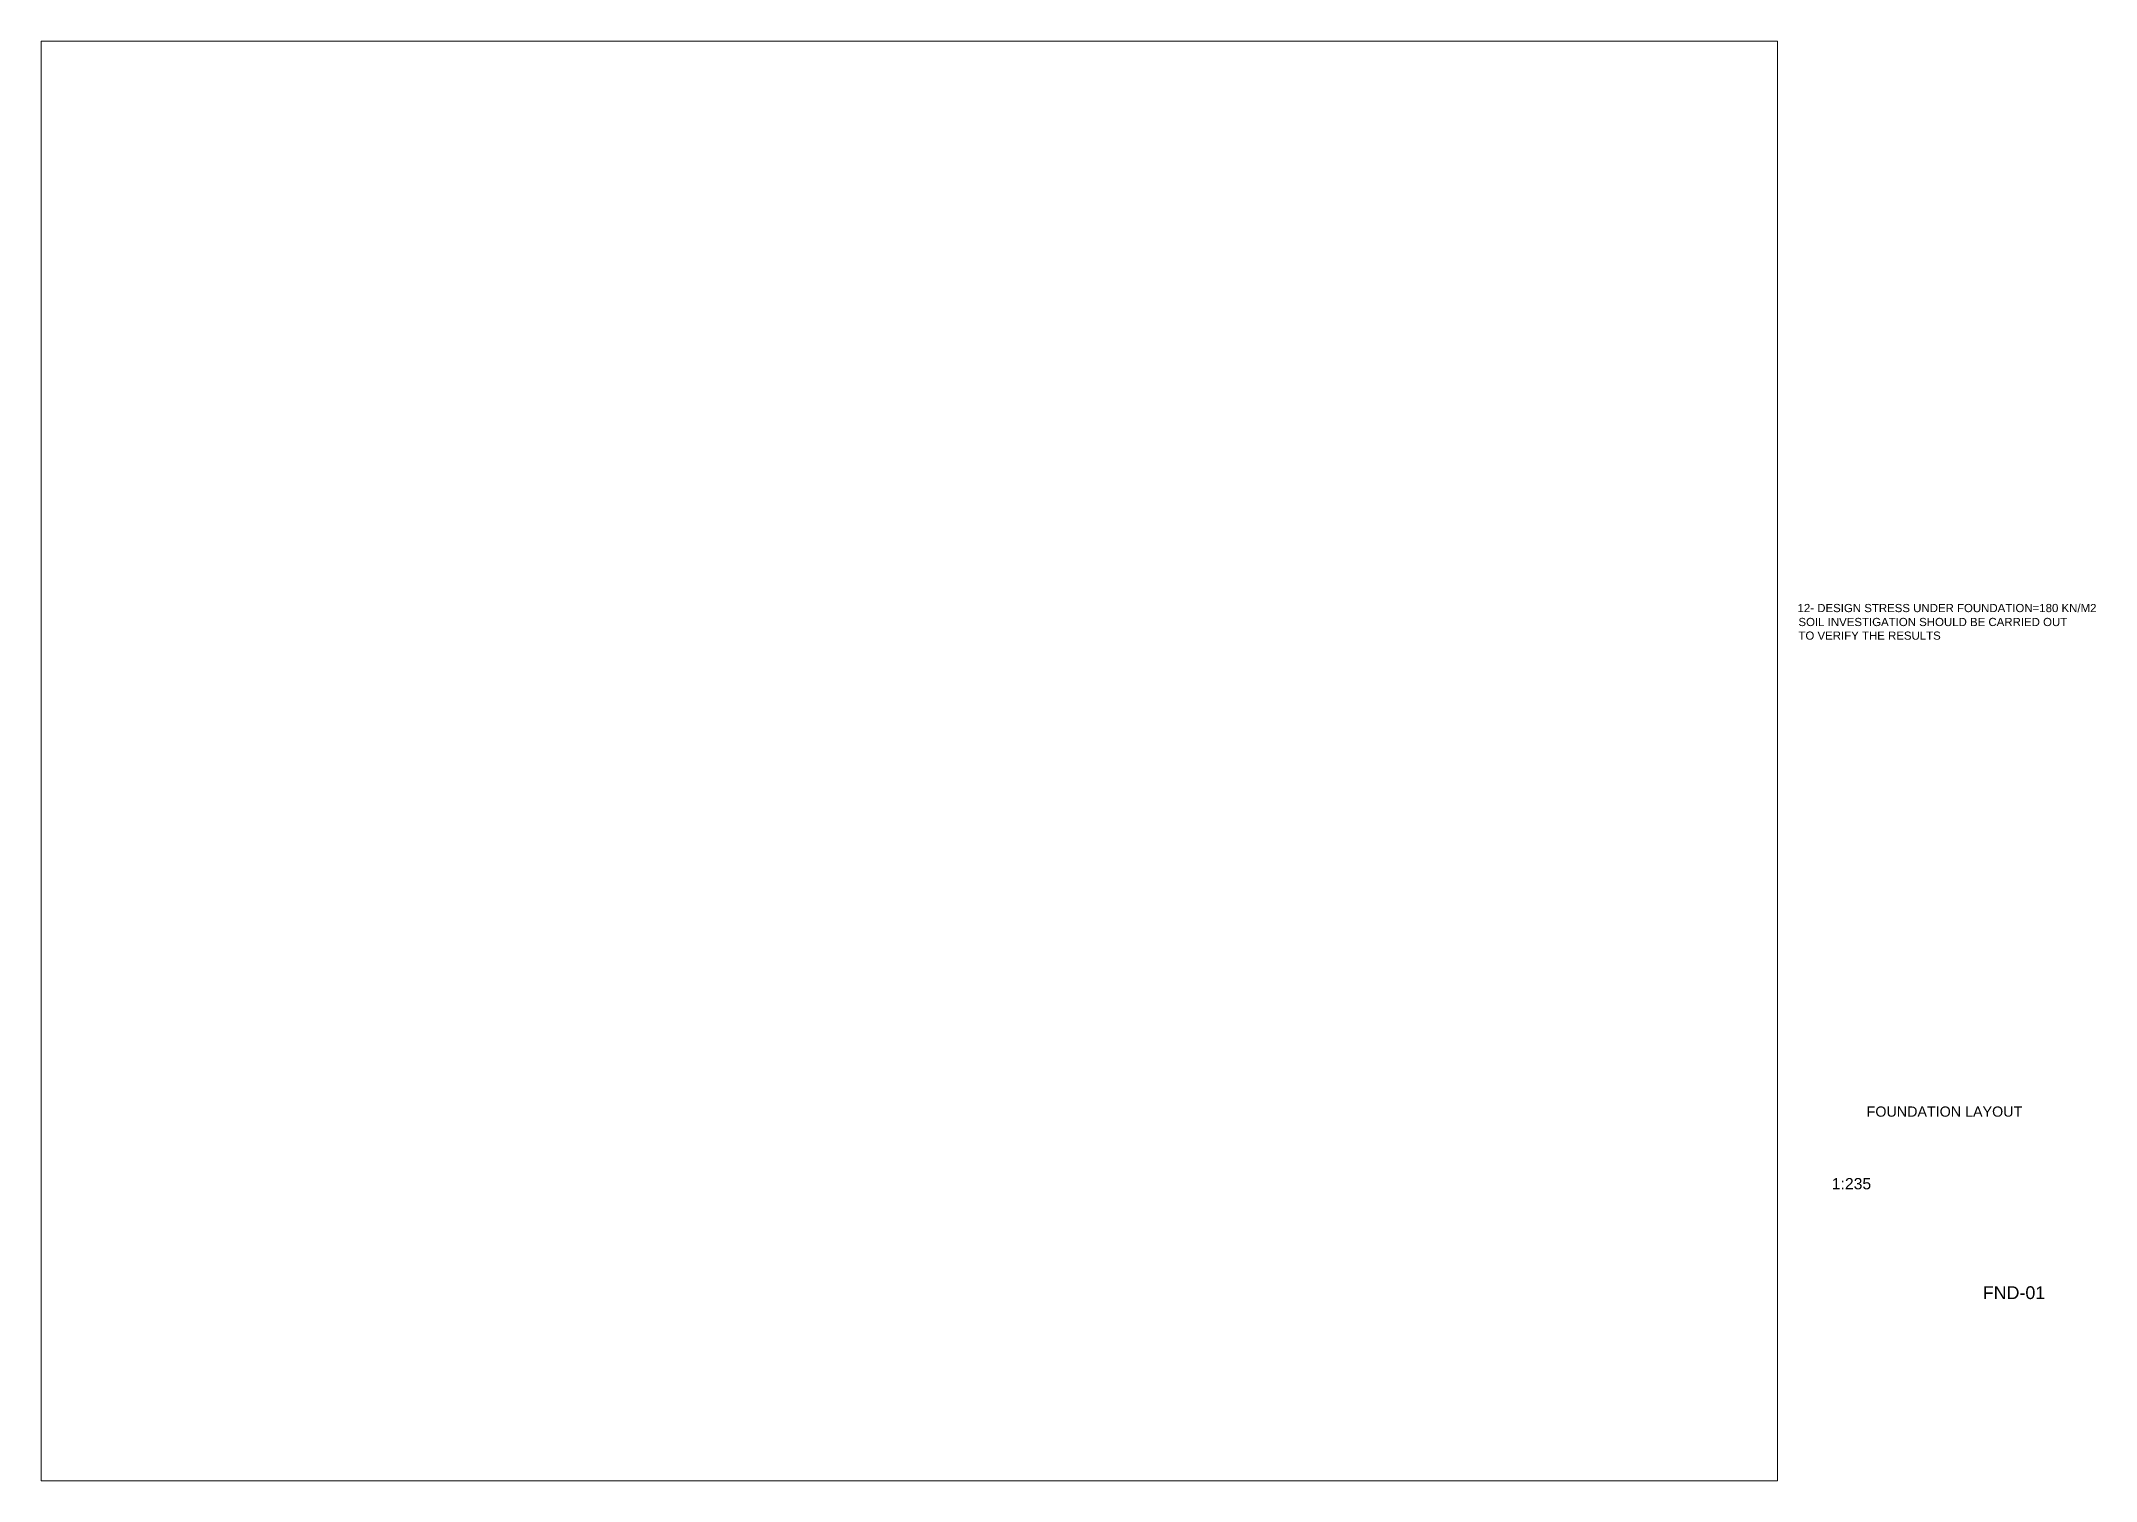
# Paper-space layout 'F-01' of a CAD drawing. Header units: millimetres. Extents: x 7 to 409, y 11 to 292.
import ezdxf

# ---------------------------------------------------------------- set-up
doc = ezdxf.new("R2010")
doc.units = ezdxf.units.MM
doc.header["$MEASUREMENT"] = 0
for name, color, linetype, lineweight in [('DIM', 174, 'Continuous', 0), ('G-ANNO-TTLB', 6, 'Continuous', 9), ('label', 7, 'Continuous', 0)]:
    doc.layers.add(name, color=color, linetype=linetype, lineweight=lineweight)
doc.styles.add('ARIAL', font='arial.ttf', dxfattribs={"height": 2.2})
doc.styles.get("Standard").update_dxf_attribs({"font": 'arial.ttf'})

psp = doc.layouts.new('F-01')

# ---------------------------------------------------------------- texts
at = {"layer": 'DIM', "ltscale": 1000, "insert": (354.99, 84.01), "char_height": 2, "attachment_point": 1}
psp.add_mtext_dynamic_manual_height_columns('\\pxqc; FOUNDATION LAYOUT', width=48.2581, gutter_width=14.53, heights=[0], dxfattribs=at)
at = {"layer": 'G-ANNO-TTLB', "color": 0, "insert": (386.99, 48.85), "char_height": 2.5, "width": 14.1097, "attachment_point": 1, "style": 'ARIAL'}
psp.add_mtext('FND-01', dxfattribs=at)
at = {"layer": 'label', "color": 6, "char_height": 1.6, "width": 71.5152, "attachment_point": 1}
for s, insert in [('12- DESIGN STRESS UNDER FOUNDATION=180 KN/M2 ', (350.79, 182.28)), ('SOIL INVESTIGATION SHOULD BE CARRIED OUT \\PTO VERIFY THE RESULTS', (350.97, 179.55))]:
    psp.add_mtext(s, dxfattribs=dict(at, insert=insert))
at = {"layer": 'label', "insert": (357.49, 70.01), "char_height": 2.2, "width": 10.6214, "attachment_point": 1}
psp.add_mtext('1:235', dxfattribs=at)

# ---------------------------------------------------------------- viewports
at = {"layer": 'Defpoints'}
psp.add_viewport(center=(177.19, 151.57), size=(339.43, 281.5599), view_center_point=(1339703.0943, -174139.6487), view_height=66166.589165, dxfattribs=at)

doc.saveas('drawing.dxf')
